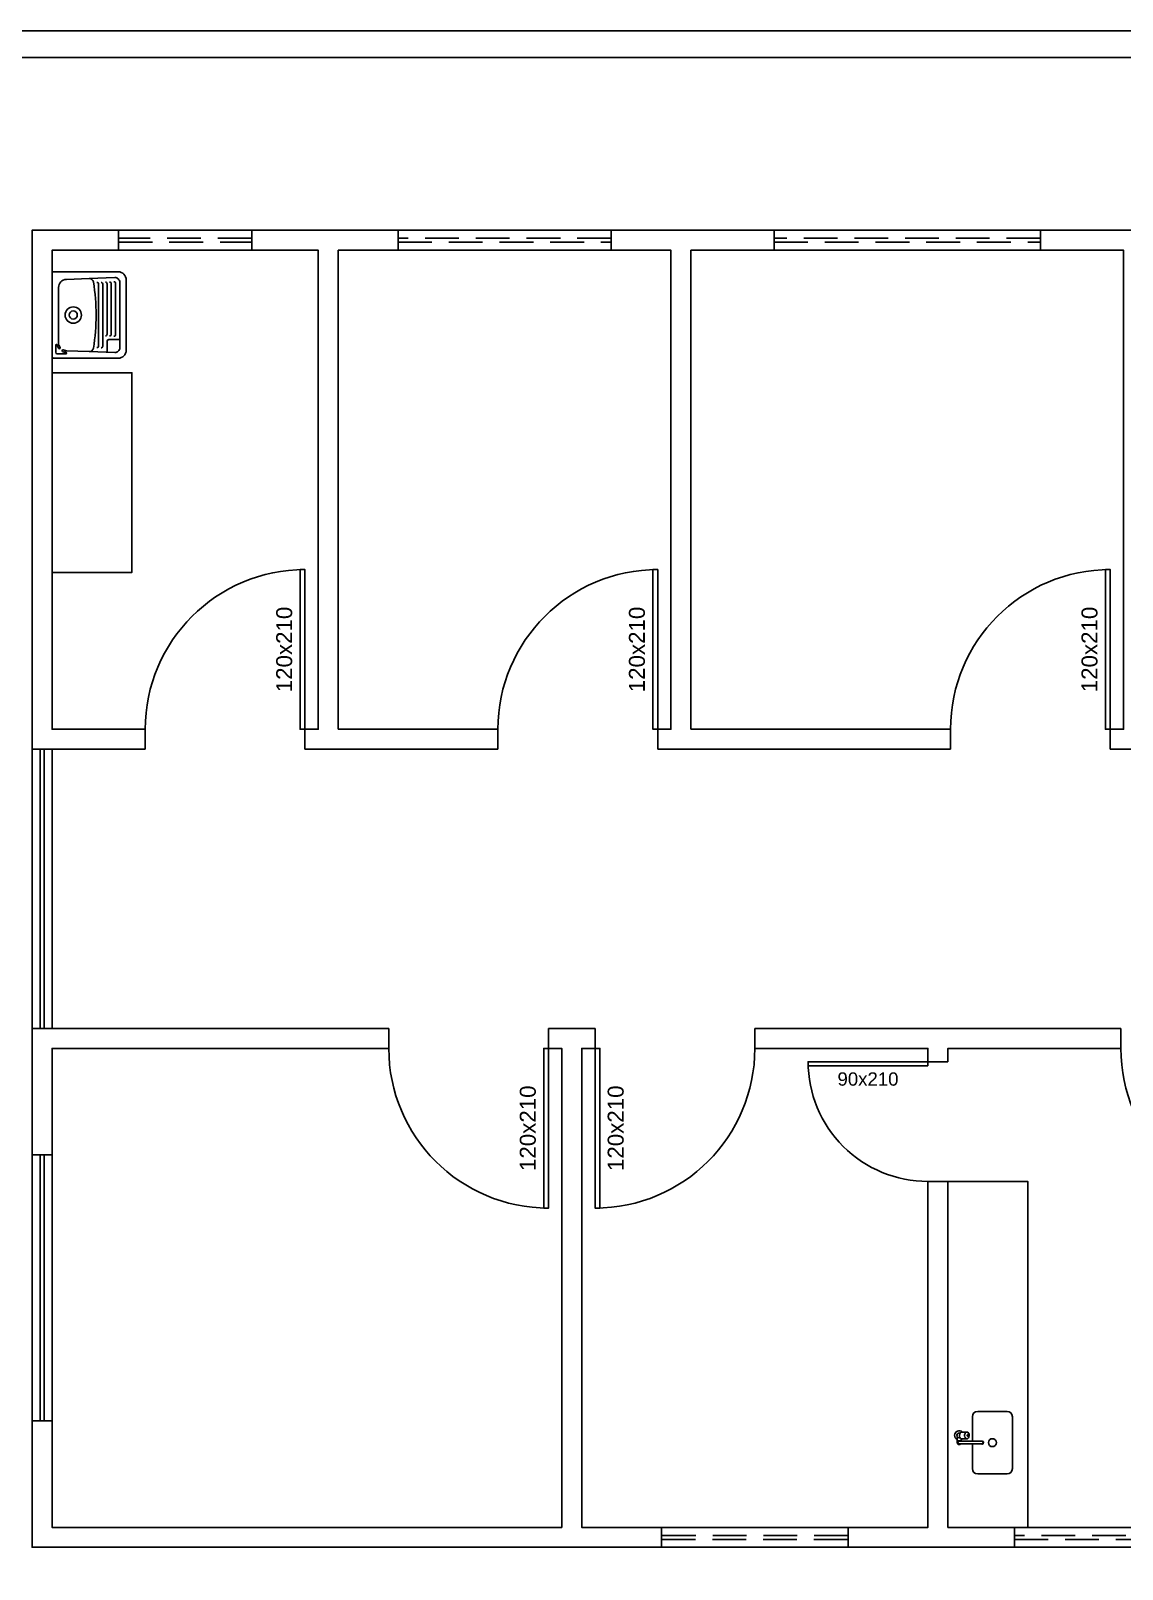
# Model space of a CAD drawing. Header units: centimetres. Extents: x 0 to 1099704, y -139216 to 99734.
# Drawn here: x 624380 to 625200, y -23243 to -22086 of the extents above; entities that cross this region are included whole.
import ezdxf
from ezdxf.enums import TextEntityAlignment as Align

# ---------------------------------------------------------------- set-up
doc = ezdxf.new("R2010")
doc.units = ezdxf.units.CM
doc.header["$LTSCALE"] = 4
doc.linetypes.add('DASHED2', pattern=[9.525, 6.35, -3.175])
for name, color, linetype in [('0.1', 1, 'Continuous'), ('0.2', 2, 'Continuous'), ('0.4', 4, 'Continuous'), ('0.6', 6, 'Continuous'), ('001-MOBILIA', 253, 'Continuous'), ('02-CONT', 2, 'Continuous')]:
    doc.layers.add(name, color=color, linetype=linetype)
doc.styles.add('2mm 1-50', font='arial.ttf', dxfattribs={"height": 0.1})

# ---------------------------------------------------------------- blocks, each defined once
blk = doc.blocks.new('1_00e')
blk.add_lwpolyline([(-28.41, -52.25), (-25.41, -52.25), (-25.41, 47.75), (-28.41, 47.75)], close=True)
at = {"color": 1}
blk.add_arc((-28.41, -52.25), 100, 0, 90, dxfattribs=at)
blk = doc.blocks.new('90d')
blk.add_lwpolyline([(-5, -84), (-5, 6), (-2, 6), (-2, -84)], close=True)
at = {"color": 1}
blk.add_arc((-2, -84), 90, 90, 180, dxfattribs=at)
blk = doc.blocks.new('Tanque05')
for p, q in [((242.95, 89.15), (242.95, 128.65)), ((243.95, 129.65), (294.95, 129.65)), ((286.3, 125.65), (252.61, 125.65)), ((288, 127.42), (292.27, 127.42)), ((293.27, 121.28), (293.27, 126.42)), ((295.95, 128.65), (295.95, 89.15)), ((247.07, 106.84), (247.61, 120.84)), ((291.84, 106.84), (291.3, 120.84)), ((246.46, 91.27), (247.07, 106.84)), ((292.44, 91.27), (291.84, 106.84)), ((250.29, 95.95), (281.24, 95.95)), ((250.39, 98.55), (288.52, 98.55)), ((250.49, 101.15), (288.42, 101.15)), ((284.44, 94.95), (284.44, 88.15)), ((285.44, 95.95), (292.26, 95.95)), ((249.46, 88.15), (289.45, 88.15)), ((250.08, 90.75), (281.44, 90.75)), ((250.19, 93.35), (281.34, 93.35)), ((290.95, 84.15), (247.95, 84.15))]:
    blk.add_line(p, q)
for radius in [5, 2.5]:
    blk.add_circle((269.45, 116.65), radius)
for centre, radius, start, end in [((243.95, 128.65), 1, 90, 180), ((252.61, 120.65), 5, 90, 177.7757), ((286.3, 120.65), 5, 53.61972, 90), ((288, 126.92), 0.5, 90, 254.83204), ((286.3, 120.65), 6, 53.61972, 74.83204), ((289.56, 125.08), 0.5, 233.61972, 53.61972), ((291.28, 122.99), 0.5, 25.14351, 205.14351), ((286.3, 120.65), 5, 2.2243, 25.14351), ((286.3, 120.65), 6, 5.59964, 25.14351), ((292.27, 126.42), 1, 0, 90), ((294.95, 128.65), 1, 0, 90), ((292.77, 121.28), 0.5, 185.59964, 0), ((249.57, 106.75), 2.5, 177.7757, 260.82574), ((269.45, 229.89), 127.24, 260.82574, 279.17426), ((289.34, 106.75), 2.5, 279.17426, 2.2243), ((250.19, 94.35), 1, 177.7757, 270), ((250.29, 96.95), 1, 177.7757, 270), ((250.39, 99.55), 1, 177.7757, 270), ((250.49, 102.15), 1, 177.7757, 270), ((281.24, 96.95), 1, 270, 2.2243), ((281.34, 94.35), 1, 270, 2.2243), ((285.44, 94.95), 1, 90, 180), ((288.42, 102.15), 1, 270, 2.2243), ((288.52, 99.55), 1, 270, 2.2243), ((247.95, 89.15), 5, 180, 270), ((249.46, 91.15), 3, 177.7757, 270), ((250.08, 91.75), 1, 177.7757, 270), ((281.44, 91.75), 1, 270, 2.2243), ((289.45, 91.15), 3, 270, 2.2243), ((290.95, 89.15), 5, 270, 0)]:
    blk.add_arc(centre, radius, start, end)
blk = doc.blocks.new('BOJO')
at = {"layer": '001-MOBILIA'}
for p, q in [((1062.234, 1873.036), (1062.014, 1873.036)), ((1061.974, 1872.996), (1061.974, 1872.811)), ((1062.274, 1872.606), (1062.274, 1872.996)), ((1061.86, 1872.801), (1061.86, 1872.844)), ((1061.875, 1872.873), (1061.882, 1872.873)), ((1061.875, 1872.838), (1061.882, 1872.838)), ((1061.875, 1872.811), (1062.045, 1872.811)), ((1061.875, 1872.791), (1062.045, 1872.791)), ((1061.89, 1872.811), (1061.89, 1872.832)), ((1061.895, 1872.881), (1061.933, 1872.881)), ((1061.895, 1872.831), (1061.933, 1872.831)), ((1061.974, 1872.791), (1061.974, 1872.606)), ((1062.234, 1872.566), (1062.014, 1872.566))]:
    blk.add_line(p, q, dxfattribs=at)
blk.add_circle((1062.124, 1872.801), 0.03, dxfattribs=at)
for centre, radius, start, end in [((1062.014, 1872.996), 0.04, 90, 180), ((1062.234, 1872.996), 0.04, 0, 90), ((1061.875, 1872.856), 0.035, 45.5847, 244.6231), ((1061.875, 1872.856), 0.0175, 90, 204.62), ((1061.85, 1872.844), 0.01, 0, 24.62), ((1061.875, 1872.856), 0.0175, 211.0027, 270), ((1061.875, 1872.801), 0.015, 41.8103, 318.1897), ((1061.875, 1872.801), 0.01, 90.0002, 270.0002), ((1061.913, 1872.856), 0.0352, 163.6751, 180), ((1061.913, 1872.856), 0.0352, 180, 196.3249), ((1061.904, 1872.858), 0.0262, 144.7356, 163.6751), ((1061.904, 1872.853), 0.0262, 196.3249, 215.2644), ((1061.898, 1872.862), 0.0195, 120.3612, 144.7356), ((1061.898, 1872.849), 0.0195, 215.2644, 239.6388), ((1061.895, 1872.868), 0.0127, 90, 120.3612), ((1061.895, 1872.843), 0.0127, 239.6388, 270), ((1061.875, 1872.856), 0.035, 295.3769, 314.4153), ((1061.95, 1872.856), 0.0352, 163.6751, 180), ((1061.95, 1872.856), 0.0352, 180, 196.3249), ((1061.942, 1872.858), 0.0262, 144.7356, 163.6751), ((1061.942, 1872.853), 0.0262, 196.3249, 215.2644), ((1061.936, 1872.862), 0.0195, 120.3612, 144.7356), ((1061.936, 1872.849), 0.0195, 215.2644, 239.6388), ((1061.933, 1872.868), 0.0127, 90, 120.3612), ((1061.933, 1872.843), 0.0127, 239.6388, 270), ((1061.933, 1872.868), 0.0127, 59.6388, 90), ((1061.933, 1872.843), 0.0127, 270, 300.3612), ((1061.943, 1872.856), 0.00787, 144.7356, 163.6751), ((1061.945, 1872.856), 0.0106, 163.6751, 180), ((1061.945, 1872.856), 0.0106, 180, 196.3249), ((1061.943, 1872.855), 0.00787, 196.3249, 215.2644), ((1061.941, 1872.858), 0.00586, 120.3612, 144.7356), ((1061.941, 1872.854), 0.00586, 215.2644, 239.6388), ((1061.94, 1872.859), 0.00381, 90, 120.3612), ((1061.94, 1872.852), 0.00381, 239.6388, 270), ((1061.929, 1872.862), 0.0195, 35.2644, 59.6388), ((1061.929, 1872.849), 0.0195, 300.3612, 324.7356), ((1061.94, 1872.859), 0.00381, 59.6388, 90), ((1061.94, 1872.852), 0.00381, 270, 300.3612), ((1061.939, 1872.858), 0.00586, 35.2644, 59.6388), ((1061.939, 1872.854), 0.00586, 300.3612, 324.7356), ((1061.937, 1872.856), 0.00787, 16.3249, 35.2644), ((1061.937, 1872.855), 0.00787, 324.7356, 343.6751), ((1061.924, 1872.858), 0.0262, 16.3249, 35.2644), ((1061.935, 1872.856), 0.0106, 0, 16.3249), ((1061.935, 1872.856), 0.0106, 343.6751, 0), ((1061.924, 1872.853), 0.0262, 324.7356, 343.6751), ((1061.915, 1872.856), 0.0352, 0, 16.3249), ((1061.915, 1872.856), 0.0352, 343.6751, 0), ((1062.045, 1872.801), 0.0125, 233.1301, 126.8699), ((1062.045, 1872.801), 0.01, 270.0001, 90.0001), ((1062.014, 1872.606), 0.04, 180, 270), ((1062.234, 1872.606), 0.04, 270, 0)]:
    blk.add_arc(centre, radius, start, end, dxfattribs=at)

msp = doc.modelspace()

# ---------------------------------------------------------------- linework, layer by layer
at = {"layer": '0.1', "linetype": 'DASHED2'}
for p, q in [((624546.439, -22242.115), (624446.439, -22242.115)), ((624446.439, -22245.115), (624546.439, -22245.115)), ((624816.439, -22242.115), (624656.439, -22242.115)), ((624656.439, -22245.115), (624816.439, -22245.115)), ((625138.939, -22242.115), (624938.939, -22242.115)), ((624938.939, -22245.115), (625138.939, -22245.115)), ((624994.439, -23217.036), (624854.439, -23217.036)), ((624854.439, -23220.036), (624994.439, -23220.036)), ((625279.439, -23217.036), (625119.439, -23217.036)), ((625119.439, -23220.036), (625279.439, -23220.036))]:
    msp.add_line(p, q, dxfattribs=at)
at = {"layer": '0.2'}
for p, q in [((624381.439, -22626.115), (624381.439, -22836.036)), ((624387.439, -22626.115), (624387.439, -22836.036)), ((624390.439, -22626.115), (624390.439, -22836.036)), ((624396.439, -22626.115), (624396.439, -22836.036)), ((624381.439, -23131.036), (624381.439, -22931.036)), ((624387.439, -23131.036), (624387.439, -22931.036)), ((624390.439, -22931.036), (624390.439, -23131.036)), ((624396.439, -22931.036), (624396.439, -23131.036))]:
    msp.add_line(p, q, dxfattribs=at)
for points in [[(624396.439, -22343.22), (624456.439, -22343.22), (624456.439, -22493.22), (624396.439, -22493.22)], [(625069.439, -23211.036), (625129.439, -23211.036), (625129.439, -22951.036), (625069.439, -22951.036)]]:
    msp.add_lwpolyline(points, close=True, dxfattribs=at)
at = {"layer": '0.4'}
for points in [[(622591.216, -25075.611), (622571.614, -25075.665), (622953.5, -22086.115), (635953.94, -22086.115), (635116.01, -24502.383)], [(622594.339, -25055.603), (622971.108, -22106.115), (635925.836, -22106.115), (635101.777, -24482.383)]]:
    msp.add_lwpolyline(points, dxfattribs=at)
at = {"layer": '0.6'}
for p, q in [((624446.439, -22251.115), (624446.439, -22236.115)), ((624546.439, -22236.115), (624446.439, -22236.115)), ((624546.439, -22251.115), (624546.439, -22236.115)), ((624656.439, -22251.115), (624656.439, -22236.115)), ((624816.439, -22236.115), (624656.439, -22236.115)), ((624816.439, -22251.115), (624816.439, -22236.115)), ((624938.939, -22251.115), (624938.939, -22236.115)), ((625138.939, -22236.115), (624938.939, -22236.115)), ((625138.939, -22251.115), (625138.939, -22236.115)), ((624446.439, -22251.115), (624546.439, -22251.115)), ((624656.439, -22251.115), (624816.439, -22251.115)), ((624938.939, -22251.115), (625138.939, -22251.115)), ((624466.439, -22611.115), (624466.439, -22626.115)), ((624586.439, -22611.115), (624586.439, -22626.115)), ((624731.439, -22611.115), (624731.439, -22626.115)), ((624851.439, -22611.115), (624851.439, -22626.115)), ((625071.439, -22611.115), (625071.439, -22626.115)), ((625191.439, -22611.115), (625191.439, -22626.115)), ((624649.439, -22851.036), (624649.439, -22836.036)), ((624769.439, -22851.036), (624769.439, -22836.036)), ((624804.439, -22851.036), (624804.439, -22836.036)), ((624924.439, -22851.036), (624924.439, -22836.036)), ((625199.439, -22851.036), (625199.439, -22836.036)), ((625054.439, -22861.036), (625069.439, -22861.036)), ((624396.439, -22931.036), (624381.439, -22931.036)), ((625054.439, -22951.036), (625069.439, -22951.036)), ((624396.439, -23131.036), (624381.439, -23131.036)), ((624854.439, -23211.036), (624854.439, -23226.036)), ((624994.439, -23211.036), (624854.439, -23211.036)), ((624994.439, -23211.036), (624994.439, -23226.036)), ((625119.439, -23211.036), (625119.439, -23226.036)), ((625279.439, -23211.036), (625119.439, -23211.036)), ((624854.439, -23226.036), (624994.439, -23226.036)), ((625119.439, -23226.036), (625279.439, -23226.036))]:
    msp.add_line(p, q, dxfattribs=at)
for points in [[(624446.439, -22236.115), (624381.439, -22236.115), (624381.439, -22626.115), (624466.439, -22626.115)], [(624611.439, -22236.115), (624546.439, -22236.115)], [(624656.439, -22236.115), (624596.439, -22236.115)], [(624876.439, -22236.115), (624816.439, -22236.115)], [(624938.939, -22236.115), (624861.439, -22236.115)], [(625216.439, -22236.115), (625138.939, -22236.115)], [(624446.439, -22251.115), (624396.439, -22251.115), (624396.439, -22611.115), (624466.439, -22611.115)], [(624586.439, -22611.115), (624596.439, -22611.115), (624596.439, -22251.115), (624546.439, -22251.115)], [(624611.439, -22611.115), (624611.439, -22251.115)], [(624656.439, -22251.115), (624611.439, -22251.115)], [(624851.439, -22611.115), (624861.439, -22611.115), (624861.439, -22251.115), (624816.439, -22251.115)], [(624876.439, -22611.115), (624876.439, -22251.115)], [(624938.939, -22251.115), (624876.439, -22251.115)], [(625191.439, -22611.115), (625201.439, -22611.115), (625201.439, -22251.115), (625138.939, -22251.115)], [(624611.439, -22611.115), (624731.439, -22611.115)], [(624876.439, -22611.115), (625071.439, -22611.115)], [(624586.439, -22626.115), (624611.439, -22626.115)], [(624596.439, -22626.115), (624731.439, -22626.115)], [(624851.439, -22626.115), (624876.439, -22626.115)], [(624861.439, -22626.115), (625071.439, -22626.115)], [(625191.439, -22626.115), (625216.439, -22626.115)], [(624649.439, -22836.036), (624381.439, -22836.036), (624381.439, -22931.036)], [(624794.439, -22836.036), (624769.439, -22836.036)], [(624804.439, -22836.036), (624779.439, -22836.036)], [(625069.439, -22836.036), (624924.439, -22836.036)], [(625199.439, -22836.036), (625054.439, -22836.036)], [(624396.439, -23131.036), (624396.439, -23211.036), (624779.439, -23211.036), (624779.439, -22851.036), (624769.439, -22851.036)], [(624649.439, -22851.036), (624396.439, -22851.036), (624396.439, -22931.036)], [(624779.439, -22851.036), (624779.439, -23211.036)], [(624794.439, -23211.036), (624794.439, -22851.036)], [(624804.439, -22851.036), (624794.439, -22851.036), (624794.439, -23211.036), (624854.439, -23211.036)], [(625054.439, -22861.036), (625054.439, -22851.036), (624924.439, -22851.036)], [(625054.439, -22851.036), (625054.439, -22861.036)], [(625069.439, -22861.036), (625069.439, -22851.036)], [(625199.439, -22851.036), (625069.439, -22851.036), (625069.439, -22861.036)], [(624994.439, -23211.036), (625054.439, -23211.036), (625054.439, -22951.036)], [(625054.439, -22951.036), (625054.439, -23211.036)], [(625069.439, -23211.036), (625069.439, -22951.036)], [(625069.439, -22951.036), (625069.439, -23211.036), (625119.439, -23211.036)], [(624381.439, -23131.036), (624381.439, -23226.036), (624794.439, -23226.036)], [(624779.439, -23226.036), (624854.439, -23226.036)], [(624994.439, -23226.036), (625069.439, -23226.036)], [(625054.439, -23226.036), (625119.439, -23226.036)]]:
    msp.add_lwpolyline(points, dxfattribs=at)

# ---------------------------------------------------------------- block references
at = {"layer": '001-MOBILIA', "ltscale": 10, "xscale": -1.226415094339667, "yscale": 1.226415094339667, "zscale": 1.226415094339667, "rotation": 90}
msp.add_blockref('Tanque05', (624555.443, -21969.352), dxfattribs=at)
at = {"layer": '001-MOBILIA', "xscale": 100, "yscale": 100, "zscale": 100}
msp.add_blockref('BOJO', (518890.492, -210427.467), dxfattribs=at)
at = {"layer": '02-CONT', "xscale": -1.2, "yscale": 1.2, "zscale": 1.2}
for p in [(624552.353, -22548.412), (624817.353, -22548.412), (625157.353, -22548.412)]:
    msp.add_blockref('1_00e', p, dxfattribs=at)
at = {"layer": '02-CONT', "yscale": 1.2, "zscale": 1.2, "rotation": 180}
for p, xscale in [((624735.353, -22913.739), 1.2), ((624838.526, -22913.739), -1.2), ((625285.353, -22913.739), 1.2)]:
    msp.add_blockref('1_00e', p, dxfattribs=dict(at, xscale=xscale))
at = {"layer": '02-CONT', "rotation": 89.99999999999999}
msp.add_blockref('90d', (624970.476, -22859.031), dxfattribs=at)

# ---------------------------------------------------------------- texts
at = {"layer": '02-CONT', "style": '2mm 1-50'}
for p in [(624570.839, -22551.169), (624835.839, -22551.169), (625175.839, -22551.169), (624753.839, -22911.036), (624819.884, -22911.036)]:
    msp.add_text('120x210', height=12, rotation=90, dxfattribs=at).set_placement(p, align=Align.MIDDLE_CENTER)
msp.add_text('90x210', height=10, dxfattribs=at).set_placement((625009.439, -22874.036), align=Align.MIDDLE_CENTER)

doc.saveas('drawing.dxf')
